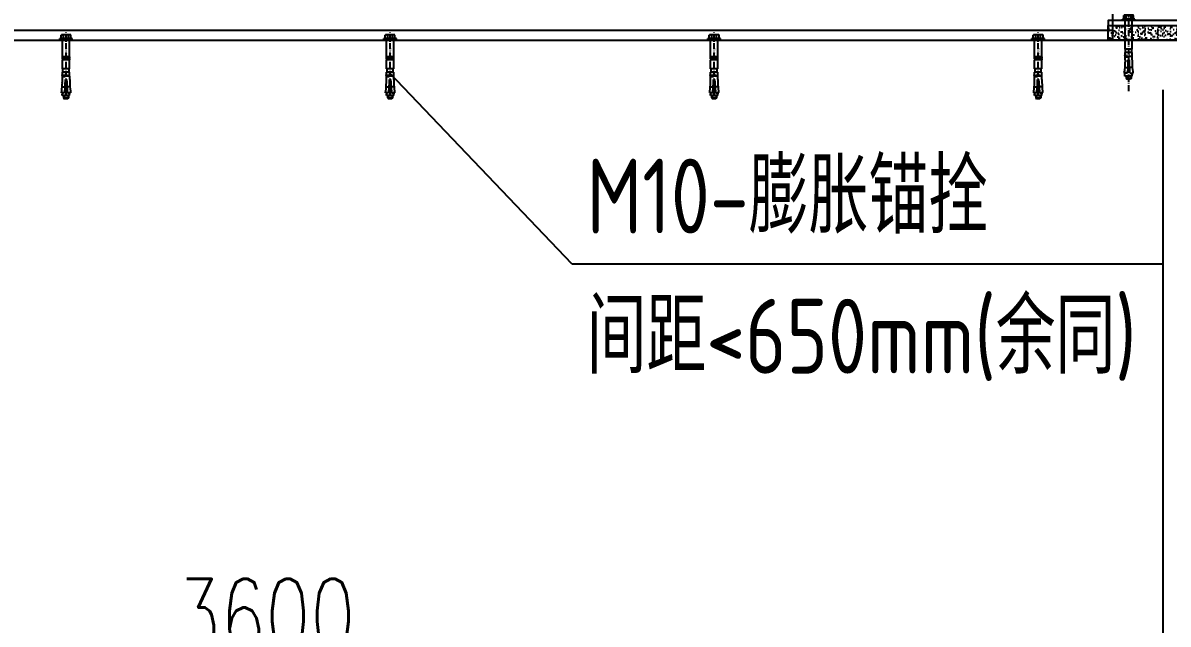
# Model space of a CAD drawing. Header units: millimetres. Extents: x -198529 to 244266, y -64 to 158464.
# Drawn here: x -148698 to -146401, y 93281 to 94488 of the extents above; entities that cross this region are included whole.
import ezdxf

# ---------------------------------------------------------------- set-up
doc = ezdxf.new("R2010")
doc.units = ezdxf.units.MM
doc.linetypes.add('ACAD_ISO10W100', pattern=[18.5, 12, -3, 0.5, -3])
for name, color, linetype in [('0-DCC-STRUC', 180, 'Continuous'), ('0-DCC-STRUC-T', 4, 'Continuous'), ('ANCHOR BOLTS', 4, 'Continuous'), ('COIL-BANK', 8, 'Continuous'), ('K-CEIL-DCC-RACK', 10, 'Continuous'), ('MITTELLINIEN', 3, 'ACAD_ISO10W100')]:
    doc.layers.add(name, color=color, linetype=linetype)
doc.styles.add('DIM_FONT', font='SIMPLEX', dxfattribs={"width": 0.7, "bigfont": 'GBCBIG'})
doc.styles.add('EDRI-COM', font='tssdeng.shx', dxfattribs={"width": 0.8, "bigfont": 'hztxt.shx'})
doc.dimstyles.new('DIM-1', dxfattribs={"dimtxt": 150, "dimasz": 100, "dimexe": 100, "dimexo": 100, "dimgap": 100, "dimtad": 1, "dimdec": 0, "dimzin": 12, "dimdsep": 46, "dimtxsty": 'DIM_FONT', "dimblk": 'ARCHTICK', "dimcen": 2.5, "dimclrd": 256, "dimclre": 256, "dimclrt": 256, "dimadec": 0, "dimazin": 3, "dimtfac": 1, "dimtdec": 0, "dimtix": 1, "dimtmove": 2, "dimatfit": 3, "dimfxl": 1, "dimlwd": -1, "dimlwe": -1, "dimarcsym": 0})

# ---------------------------------------------------------------- blocks, each defined once
blk = doc.blocks.new('_ArchTick')
at = {"color": 0, "linetype": 'ByBlock', "const_width": 0.4}
blk.add_lwpolyline([(-0.5, -0.5), (0.5, 0.5)], dxfattribs=at)
blk = doc.blocks.new('*D93')
at = {"layer": '0-DCC-STRUC-T', "transparency": 16777216}
for p, q in [((-150011.3, 94353), (-150011.3, 92462)), ((-142811.3, 94353), (-142811.3, 92462)), ((-150011.3, 92562), (-142811.3, 92562))]:
    blk.add_line(p, q, dxfattribs=at)
at = {"layer": 'Defpoints', "color": 0, "transparency": 16777216}
for p in [(-150011.3, 94453), (-142811.3, 94453), (-142811.3, 92562)]:
    blk.add_point(p, dxfattribs=at)
at = {"layer": '0-DCC-STRUC-T', "transparency": 16777216, "xscale": 100, "yscale": 100, "zscale": 100, "rotation": 180}
blk.add_blockref('_ArchTick', (-150011.3, 92562), dxfattribs=at)
at = {"layer": '0-DCC-STRUC-T', "transparency": 16777216, "xscale": 100, "yscale": 100, "zscale": 100}
blk.add_blockref('_ArchTick', (-142811.3, 92562), dxfattribs=at)
at = {"layer": '0-DCC-STRUC-T', "transparency": 16777216, "insert": (-146411.3, 92737), "char_height": 150, "attachment_point": 5, "style": 'DIM_FONT'}
blk.add_mtext('7200', dxfattribs=at)
blk = doc.blocks.new('*D96')
at = {"layer": '0-DCC-STRUC-T', "transparency": 16777216}
for p, q in [((-146411, 94353), (-146411, 93022)), ((-142811.3, 94353), (-142811.3, 93022)), ((-142811.3, 93122), (-146411, 93122))]:
    blk.add_line(p, q, dxfattribs=at)
at = {"layer": 'Defpoints', "color": 0, "transparency": 16777216}
for p in [(-146411, 94453), (-142811.3, 94453), (-146411, 93122)]:
    blk.add_point(p, dxfattribs=at)
at = {"layer": '0-DCC-STRUC-T', "transparency": 16777216, "xscale": 100, "yscale": 100, "zscale": 100, "rotation": 180}
blk.add_blockref('_ArchTick', (-146411, 93122), dxfattribs=at)
at = {"layer": '0-DCC-STRUC-T', "transparency": 16777216, "xscale": 100, "yscale": 100, "zscale": 100}
blk.add_blockref('_ArchTick', (-142811.3, 93122), dxfattribs=at)
at = {"layer": '0-DCC-STRUC-T', "transparency": 16777216, "insert": (-144611.2, 93297), "char_height": 150, "attachment_point": 5, "style": 'DIM_FONT'}
blk.add_mtext('3600', dxfattribs=at)
blk = doc.blocks.new('*D97')
at = {"layer": '0-DCC-STRUC-T', "transparency": 16777216}
for p, q in [((-150011.3, 94353), (-150011.3, 93022)), ((-146411, 94353), (-146411, 93022)), ((-146411, 93122), (-150011.3, 93122))]:
    blk.add_line(p, q, dxfattribs=at)
at = {"layer": 'Defpoints', "color": 0, "transparency": 16777216}
for p in [(-150011.3, 94453), (-146411, 94453), (-150011.3, 93122)]:
    blk.add_point(p, dxfattribs=at)
at = {"layer": '0-DCC-STRUC-T', "transparency": 16777216, "xscale": 100, "yscale": 100, "zscale": 100, "rotation": 180}
blk.add_blockref('_ArchTick', (-150011.3, 93122), dxfattribs=at)
at = {"layer": '0-DCC-STRUC-T', "transparency": 16777216, "xscale": 100, "yscale": 100, "zscale": 100}
blk.add_blockref('_ArchTick', (-146411, 93122), dxfattribs=at)
at = {"layer": '0-DCC-STRUC-T', "transparency": 16777216, "insert": (-148211.2, 93297), "char_height": 150, "attachment_point": 5, "style": 'DIM_FONT'}
blk.add_mtext('3600', dxfattribs=at)
blk = doc.blocks.new('H-方柱-200x8-X13')
blk.add_lwpolyline([(-110, -1200), (110, -1200), (110, -1190), (-110, -1190)], close=True)
blk = doc.blocks.new('柱底找平')
h = blk.add_hatch()
h.set_pattern_fill('AR-CONC', color=256, scale=0.1)
h.set_pattern_definition([(50, (-49791.086, 133537.488), (18.2184669, -1.5939086), [1.905, -20.955]), (355, (-49791.086, 133537.488), (-3.5243421, 19.1056845), [1.524, -16.7640584]), (100.451445, (-49789.567, 133537.355), (14.6941247, 17.5117752), [1.619001, -17.8090245]), (46.1842, (-49791.086, 133542.568), (27.107904, -4.2042328), [2.8575, -31.4325]), (96.635558, (-49788.827, 133542.218), (23.7404134, 24.7426125), [2.4285023, -26.713561]), (351.184151, (-49791.086, 133542.568), (23.7404134, 24.7426125), [2.2859967, -25.145973]), (21, (-49788.546, 133541.298), (15.1614391, -10.2265198), [1.905, -20.955]), (326, (-49788.546, 133541.298), (6.1802028, 18.4187966), [1.524, -16.764]), (71.451445, (-49787.282, 133540.446), (21.341642, 8.1922769), [1.619001, -17.8089938]), (37.5, (-49791.0856, 133537.488), (0.30886033, 8.4555039), [0, -16.5608, 0, -17.018, 0, -16.8275]), (7.5, (-49791.086, 133537.488), (6.68196625, 10.0180575), [0, -9.7028, 0, -16.1798, 0, -6.4135]), (327.5, (-49796.75, 133537.488), (13.55905952, -0.5728744), [0, -6.35, 0, -19.812, 0, -26.289]), (317.5, (-49799.29, 133537.488), (14.8129181, 2.5426491), [0, -8.255, 0, -13.1572, 0, -18.669])])
h.paths.add_polyline_path([(110, 29.5), (-110, 29.5), (-110, 0), (110, 0)])
at = {"layer": 'COIL-BANK'}
blk.add_lwpolyline([(-110, 29.5), (110, 29.5), (110, 0), (-110, 0)], close=True, dxfattribs=at)
blk = doc.blocks.new('M12')
at = {"layer": 'ANCHOR BOLTS'}
for p, q in [((-7.2, -38.3), (-7.2, 29.6)), ((-7.2, 29.6), (7.2, 29.6)), ((7.2, -38.3), (7.2, 29.6)), ((-12.5, 2.5), (12.5, 2.5)), ((-12.5, 0), (-12.5, 2.5)), ((-12.5, 0), (12.5, 0)), ((-9.8, 9.7), (-8.5, 10.5)), ((-9.8, 2.5), (-9.8, 9.7)), ((-8.5, 10.5), (8.5, 10.5)), ((-4.9, 2.5), (-4.9, 9.7)), ((0, 0), (0, 0)), ((4.9, 2.5), (4.9, 9.7)), ((9.8, 9.7), (8.5, 10.5)), ((9.8, 2.5), (9.8, 9.7)), ((12.5, 0), (12.5, 2.5)), ((7.2, -38.3), (-7.2, -38.3)), ((-7.2, -58), (-7.2, -40)), ((-7.2, -40), (7.2, -40)), ((-7, -38.3), (-7, -40)), ((7, -38.3), (7, -40)), ((7.2, -58), (7.2, -40)), ((-7.2, -58), (7.2, -58)), ((-7.2, -64.5), (7.2, -64.5)), ((-7.2, -72.6), (-7.2, -64.5)), ((-6.2, -64.5), (-6.2, -58)), ((6.2, -64.5), (6.2, -58)), ((7.2, -70.1), (7.2, -64.5)), ((-7.3, -79.4), (-7.3, -72.6)), ((-7.2, -70.1), (-6, -70.1)), ((-7.2, -71.1), (-7.2, -70.1)), ((-6.4, -72.6), (-7.2, -71.1)), ((-7.2, -71.1), (-6.8, -71.1)), ((-7.2, -72.6), (1.6, -72.6)), ((-6.8, -71.1), (-6.8, -70.1)), ((-6, -72.6), (-6.8, -71.1)), ((-6, -72.6), (-6, -70.1)), ((-2.5, -71.1), (-2.5, -70.1)), ((-2.5, -70.1), (-1.5, -70.1)), ((-2.2, -72.6), (-2.5, -71.1)), ((-2.5, -71.1), (-1.7, -71.1)), ((-1.7, -71.1), (-1.7, -70.1)), ((-1.5, -72.6), (-1.7, -71.1)), ((-1.5, -72.6), (-1.5, -70.1)), ((-1.4, -79.4), (1.4, -79.4)), ((-1.4, -82.8), (-1.4, -79.4)), ((1.4, -82.8), (1.4, -79.4)), ((1.6, -74), (1.6, -72.6)), ((1.6, -74), (5.3, -74)), ((3.3, -72.6), (3.3, -70.1)), ((3.3, -70.1), (4.4, -70.1)), ((3.7, -71.1), (3.3, -72.6)), ((3.3, -72.6), (3.9, -72.6)), ((3.7, -71.1), (3.7, -70.1)), ((3.7, -71.1), (4.4, -71.1)), ((4.4, -71.1), (3.9, -72.6)), ((4.4, -71.1), (4.4, -70.1)), ((5.3, -74), (5.3, -72.6)), ((5.3, -72.6), (7.3, -72.6)), ((6.9, -72.6), (6.9, -70.1)), ((6.9, -70.1), (7.9, -70.1)), ((7.7, -71.1), (6.9, -72.6)), ((7.9, -71.1), (7.1, -72.6)), ((7.2, -72.6), (7.2, -72.3)), ((7.3, -79.4), (7.3, -72.6)), ((7.7, -71.1), (7.7, -70.1)), ((7.7, -71.1), (7.9, -71.1)), ((7.9, -71.1), (7.9, -70.1)), ((-2.9, -106.1), (-9.2, -106.1)), ((-8.8, -103.6), (-8.7, -102.6)), ((-7.9, -94.2), (-1.8, -94.2)), ((-7.2, -111.6), (-7.2, -108.8)), ((-7.2, -111.6), (7.5, -111.6)), ((-5, -111.6), (-5, -116.5)), ((-4.1, -111.6), (-4.1, -117.4)), ((-2.6, -103.7), (-2.5, -102.6)), ((-1.8, -97.4), (1.8, -97.4)), ((7.9, -94.2), (1.8, -94.2)), ((2.6, -103.7), (2.5, -102.6)), ((2.9, -106.1), (9.2, -106.1)), ((4.1, -111.6), (4.1, -117.4)), ((5, -111.6), (5, -116.5)), ((7.5, -111.6), (7.5, -108.8)), ((8.8, -103.6), (8.7, -102.6)), ((-5, -116.5), (5, -116.5)), ((-5, -116.5), (-3.5, -118)), ((-3.5, -118), (3.5, -118)), ((5, -116.5), (3.5, -118))]:
    blk.add_line(p, q, dxfattribs=at)
for centre, radius, start, end in [((-7.3, 6.2), 4.3, 55.4349, 120), ((0, -5.7), 16.2, 72.412, 107.588), ((7.3, 6.2), 4.3, 60, 124.5651), ((-192.6, -81.1), 185.2, 353.317, 358.5899), ((-57.1, -81.1), 49.8, 354.7484, 1.9185), ((-192.6, -82.4), 191.2, 353.934, 359.8976), ((192.6, -82.4), 191.2, 180.1024, 186.066), ((57.1, -81.1), 49.8, 178.0815, 185.2516), ((192.6, -81.1), 185.2, 181.4101, 186.683), ((-192.6, -81.1), 185.2, 352.2409, 353.019), ((21.5, -108.8), 28.8, 174.5741, 180), ((-192.6, -82.4), 191.2, 352.8882, 353.6179), ((192.6, -82.4), 191.2, 186.3821, 187.1118), ((-21.3, -108.8), 28.8, 0, 5.4259), ((192.6, -81.1), 185.2, 186.981, 187.7591)]:
    blk.add_arc(centre, radius, start, end, dxfattribs=at)
at = {"layer": 'MITTELLINIEN', "color": 8}
blk.add_line((0, -142.1), (0, 48.7), dxfattribs=at)
blk = doc.blocks.new('H10_40')
for p, q in [((-116.5, 5), (-118, 3.5)), ((-118, -3.5), (-118, 3.5)), ((-111.6, 4.1), (-117.4, 4.1)), ((-111.6, 5), (-116.5, 5)), ((-116.5, -5), (-116.5, 5)), ((-111.6, -7.2), (-111.6, 7.5)), ((-111.6, 7.5), (-108.8, 7.5)), ((-106.1, 2.9), (-106.1, 9.2)), ((-103.7, 2.6), (-102.6, 2.5)), ((-103.6, 8.8), (-102.6, 8.7)), ((-97.4, -1.8), (-97.4, 1.8)), ((-94.2, 7.9), (-94.2, 1.8)), ((-82.8, 1.4), (-79.4, 1.4)), ((-79.4, 7.3), (-72.6, 7.3)), ((-79.4, -1.4), (-79.4, 1.4)), ((-74, 1.6), (-74, 5.3)), ((-74, 5.3), (-72.6, 5.3)), ((-74, 1.6), (-72.6, 1.6)), ((-71.1, 7.9), (-72.6, 7.1)), ((-71.1, 7.7), (-72.6, 6.9)), ((-72.6, 5.3), (-72.6, 7.3)), ((-72.6, 7.2), (-72.3, 7.2)), ((-72.6, 6.9), (-70.1, 6.9)), ((-71.1, 4.4), (-72.6, 3.9)), ((-72.6, 3.3), (-72.6, 3.9)), ((-71.1, 3.7), (-72.6, 3.3)), ((-72.6, 3.3), (-70.1, 3.3)), ((-72.6, -7.2), (-72.6, 1.6)), ((-71.1, 7.9), (-70.1, 7.9)), ((-71.1, 7.7), (-71.1, 7.9)), ((-71.1, 7.7), (-70.1, 7.7)), ((-71.1, 4.4), (-70.1, 4.4)), ((-71.1, 3.7), (-71.1, 4.4)), ((-71.1, 3.7), (-70.1, 3.7)), ((-70.1, 6.9), (-70.1, 7.9)), ((-70.1, 7.2), (-64.5, 7.2)), ((-70.1, 3.3), (-70.1, 4.4)), ((-64.5, -7.2), (-64.5, 7.2)), ((-64.5, 6.2), (-58, 6.2)), ((-58, 7.2), (-40, 7.2)), ((-58, -7.2), (-58, 7.2)), ((-40, -7.2), (-40, 7.2)), ((-38.3, 7), (-40, 7)), ((-38.3, 7.2), (0, 7.2)), ((-38.3, 7.2), (-38.3, -7.2)), ((0, -12.5), (0, 12.5)), ((0, 12.5), (2.5, 12.5)), ((0, 0), (0, 0)), ((2.5, -12.5), (2.5, 12.5)), ((2.5, 9.8), (9.7, 9.8)), ((2.5, 4.9), (9.7, 4.9)), ((9.7, 9.8), (10.5, 8.5)), ((10.5, -8.5), (10.5, 8.5)), ((-116.5, -5), (-118, -3.5)), ((-111.6, -4.1), (-117.4, -4.1)), ((-111.6, -5), (-116.5, -5)), ((-111.6, -7.2), (-108.8, -7.2)), ((-106.1, -2.9), (-106.1, -9.2)), ((-103.7, -2.6), (-102.6, -2.5)), ((-103.6, -8.8), (-102.6, -8.7)), ((-94.2, -7.9), (-94.2, -1.8)), ((-82.8, -1.4), (-79.4, -1.4)), ((-79.4, -7.3), (-72.6, -7.3)), ((-72.6, -1.5), (-70.1, -1.5)), ((-72.6, -1.5), (-71.1, -1.7)), ((-72.6, -2.2), (-71.1, -2.5)), ((-72.6, -6), (-71.1, -6.8)), ((-72.6, -6), (-70.1, -6)), ((-72.6, -6.4), (-71.1, -7.2)), ((-72.6, -7.2), (-64.5, -7.2)), ((-71.1, -1.7), (-70.1, -1.7)), ((-71.1, -2.5), (-71.1, -1.7)), ((-71.1, -2.5), (-70.1, -2.5)), ((-71.1, -6.8), (-70.1, -6.8)), ((-71.1, -7.2), (-71.1, -6.8)), ((-71.1, -7.2), (-70.1, -7.2)), ((-70.1, -2.5), (-70.1, -1.5)), ((-70.1, -7.2), (-70.1, -6)), ((-64.5, -6.2), (-58, -6.2)), ((-58, -7.2), (-40, -7.2)), ((-38.3, -7), (-40, -7)), ((-38.3, -7.2), (0, -7.2)), ((0, -12.5), (2.5, -12.5)), ((2.5, -4.9), (9.7, -4.9)), ((2.5, -9.8), (9.7, -9.8)), ((9.7, -9.8), (10.5, -8.5))]:
    blk.add_line(p, q)
at = {"color": 1}
for p, q in [((-36.7, -7), (-36.7, 7)), ((-33.7, 7), (-36.7, 7)), ((-36.2, 5.5), (-36.2, 6.5)), ((-34.2, 6.5), (-36.2, 6.5)), ((-34.2, 5.5), (-36.2, 5.5)), ((-36.2, 1.1), (-36.2, 5.2)), ((-35.4, 5.2), (-36.2, 5.2)), ((-35.4, 1.1), (-36.2, 1.1)), ((-35.4, 3.7), (-35.4, 5.2)), ((-34.2, 3.7), (-35.4, 3.7)), ((-34.2, 2.7), (-35.4, 2.7)), ((-35.4, 1.1), (-35.4, 2.7)), ((-34.2, 1.8), (-35.1, 1.8)), ((-35.1, 1.8), (-35.1, -0.1)), ((-34.2, 5.5), (-34.2, 6.5)), ((-34.2, 2.7), (-34.2, 3.7)), ((-34.2, -1.1), (-34.2, 1.8)), ((-34, 7.2), (-33.9, 7.2)), ((-33.7, -7), (-33.7, 7)), ((-33.7, -7), (-36.7, -7)), ((-36.2, -1.1), (-36.2, -0.1)), ((-35.1, -0.1), (-36.2, -0.1)), ((-34.2, -1.1), (-36.2, -1.1)), ((-36.2, -2.3), (-36.2, -1.4)), ((-34.2, -1.4), (-36.2, -1.4)), ((-34.2, -2.3), (-36.2, -2.3)), ((-34.2, -2.6), (-36.2, -2.6)), ((-36.2, -3.5), (-36.2, -2.6)), ((-35.6, -3.5), (-36.2, -3.5)), ((-36.2, -6.5), (-36.2, -5.5)), ((-35.6, -5.5), (-36.2, -5.5)), ((-34.2, -6.5), (-36.2, -6.5)), ((-35.6, -5.5), (-35.6, -3.5)), ((-34.8, -3.5), (-34.2, -3.5)), ((-34.8, -5.5), (-34.8, -3.5)), ((-34.2, -5.5), (-34.8, -5.5)), ((-34.2, -2.3), (-34.2, -1.4)), ((-34.2, -3.5), (-34.2, -2.6)), ((-34.2, -6.5), (-34.2, -5.5))]:
    blk.add_line(p, q, dxfattribs=at)
for centre, radius, start, end in [((-108.8, -21.3), 28.8, 84.5741, 90), ((-81.1, 192.6), 185.2, 262.2409, 263.019), ((-82.4, 192.6), 191.2, 262.8882, 263.6179), ((-81.1, 192.6), 185.2, 263.317, 268.5899), ((-82.4, 192.6), 191.2, 263.934, 269.8976), ((-81.1, 57.1), 49.8, 264.7484, 271.9185), ((6.2, 7.3), 4.3, 325.4349, 30), ((-5.7, 0), 16.2, 342.412, 17.588), ((-108.8, 21.5), 28.8, 270, 275.4259), ((-82.4, -192.6), 191.2, 96.3821, 97.1118), ((-81.1, -192.6), 185.2, 96.981, 97.7591), ((-82.4, -192.6), 191.2, 90.1024, 96.066), ((-81.1, -192.6), 185.2, 91.4101, 96.683), ((-81.1, -57.1), 49.8, 88.0815, 95.2516), ((6.2, -7.3), 4.3, 330, 34.5651)]:
    blk.add_arc(centre, radius, start, end)
at = {"layer": 'MITTELLINIEN', "color": 8}
blk.add_line((-111.3, 0), (20.3, 0), dxfattribs=at)
at = {"color": 1}
blk.add_text('HSL M10/40', height=2, dxfattribs=at).set_placement((-31.6, -2.6))

msp = doc.modelspace()

# ---------------------------------------------------------------- linework, layer by layer
at = {"layer": '0-DCC-STRUC'}
for points in [[(-149386.3, 94453), (-146511.3, 94453), (-146511.3, 94603), (-149386.3, 94603)], [(-149386.3, 94473), (-146511.3, 94473), (-146511.3, 94583), (-149386.3, 94583)]]:
    msp.add_lwpolyline(points, close=True, dxfattribs=at)
at = {"layer": '0-DCC-STRUC-T'}
for p, q in [((-147596.2, 94003.2), (-147962.7, 94387.1)), ((-146409, 94003.2), (-147596.2, 94003.2))]:
    msp.add_line(p, q, dxfattribs=at)
at = {"layer": 'COIL-BANK'}
msp.add_line((-177942.3, 94453), (-138929, 94453), dxfattribs=at)

# ---------------------------------------------------------------- block references
at = {"layer": '0-DCC-STRUC-T', "xscale": -1}
msp.add_blockref('M12', (-146479.7, 94492.5), dxfattribs=at)
at = {"layer": '0-DCC-STRUC-T'}
msp.add_blockref('柱底找平', (-146411, 94453), dxfattribs=at)
at = {"layer": 'ANCHOR BOLTS', "rotation": 90}
for p in [(-148611.2, 94453.4), (-147961.2, 94453.4), (-147311.2, 94453.4), (-146661.2, 94453.4)]:
    msp.add_blockref('H10_40', p, dxfattribs=at)
at = {"layer": 'K-CEIL-DCC-RACK'}
msp.add_blockref('H-方柱-200x8-X13', (-146411, 95682.5), dxfattribs=at)

# ---------------------------------------------------------------- texts
at = {"layer": '0-DCC-STRUC-T', "style": 'EDRI-COM', "width": 0.8}
for s, p in [('M10-膨胀锚拴', (-147567.1, 94065.1)), ('间距<650mm(余同)', (-147567.1, 93783.9))]:
    msp.add_text(s, height=150, dxfattribs=at).set_placement(p)

# ---------------------------------------------------------------- dimensions: what is measured, and where the dimension line sits
at = {"layer": '0-DCC-STRUC-T'}
dim = msp.add_linear_dim(base=(-142811.3, 92562), p1=(-150011.3, 94453), p2=(-142811.3, 94453), text='7200', dimstyle='DIM-1', dxfattribs=at)
dim.commit()
dim.dimension.update_dxf_attribs({"geometry": '*D93', "text_midpoint": (-146411.3, 92737)})
for base, p1, p2, picture, middle in [((-150011.3, 93122), (-146411, 94453), (-150011.3, 94453), '*D97', (-148211.2, 93297)), ((-146411, 93122), (-142811.3, 94453), (-146411, 94453), '*D96', (-144611.2, 93297))]:
    dim = msp.add_linear_dim(base=base, p1=p1, p2=p2, angle=180, dimstyle='DIM-1', dxfattribs=at)
    dim.commit()
    dim.dimension.update_dxf_attribs({"geometry": picture, "text_midpoint": middle})

doc.saveas('drawing.dxf')
